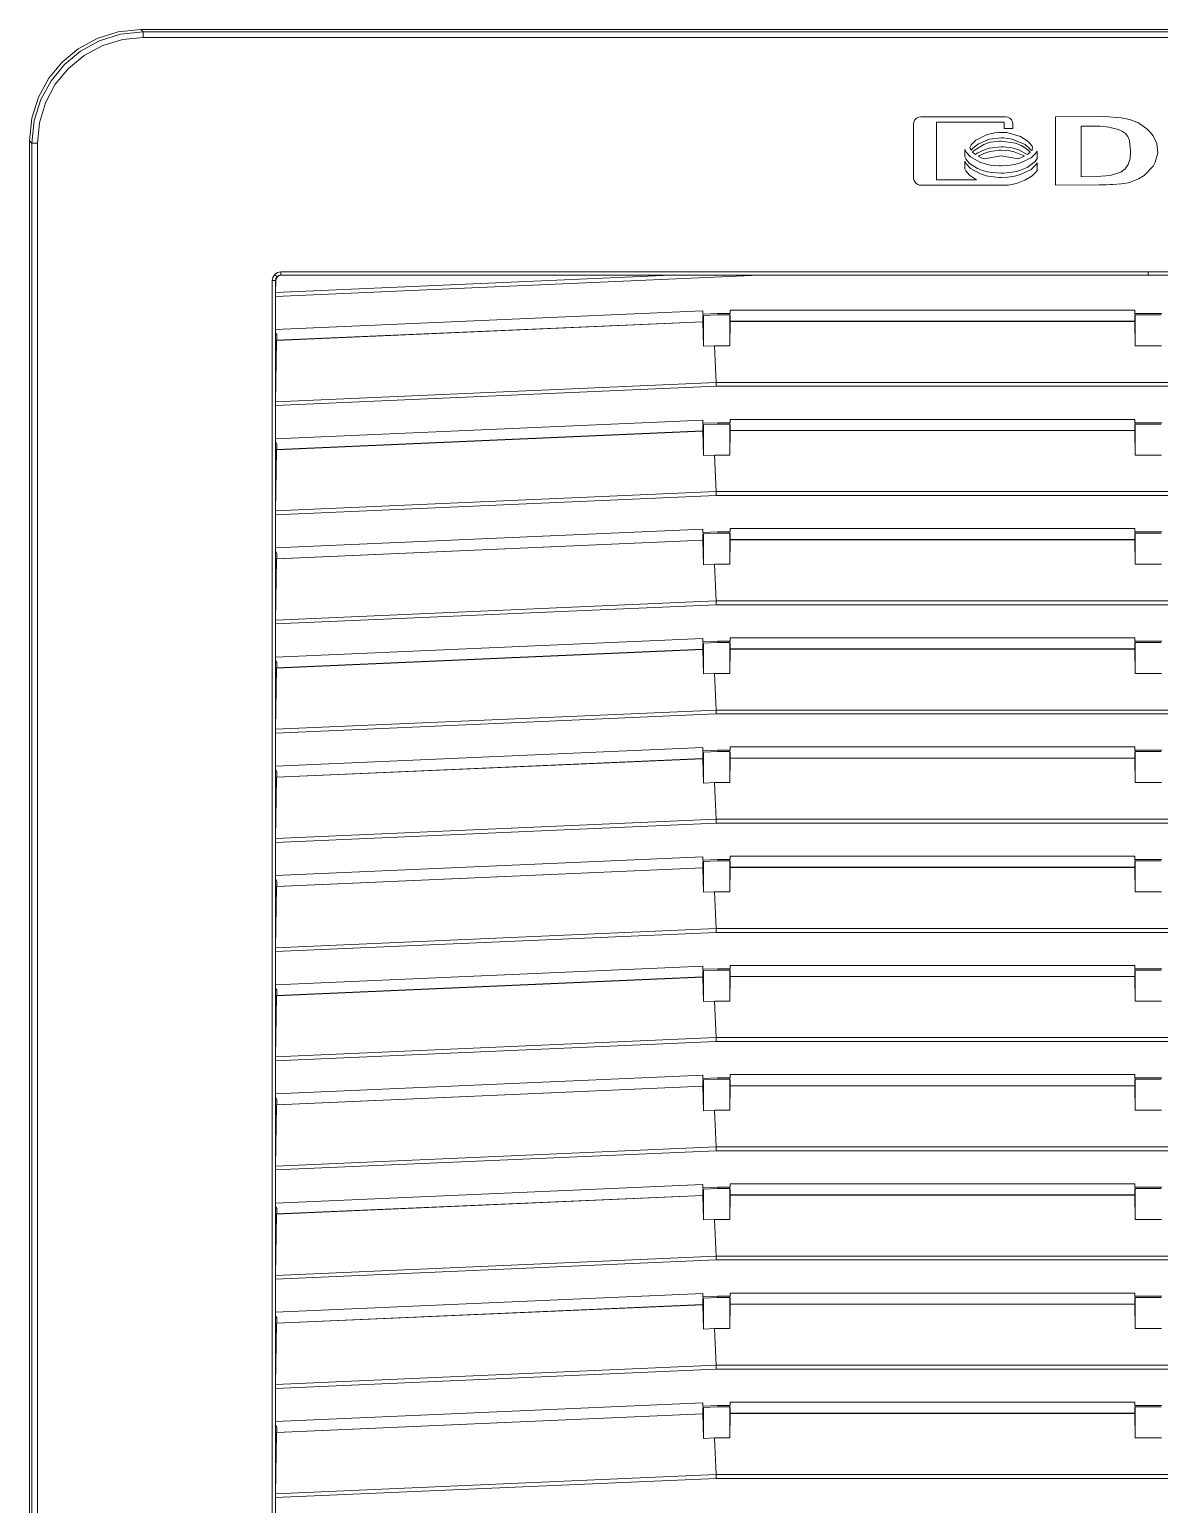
# Model space of a CAD drawing. Header units: millimetres. Extents: x -6000 to 26000, y -6000 to 26000.
# Drawn here: x 105.65 to 120.05, y -4020.05 to -4001.26 of the extents above; entities that cross this region are included whole.
import ezdxf

# ---------------------------------------------------------------- set-up
doc = ezdxf.new("R2010")
doc.units = ezdxf.units.MM
doc.header["$MEASUREMENT"] = 0
doc.layers.add('Чертеж и Рисунок_Ном._пера__7', color=7, linetype='Continuous', lineweight=15)

msp = doc.modelspace()

# ---------------------------------------------------------------- linework, layer by layer
at = {"layer": 'Чертеж и Рисунок_Ном._пера__7', "color": 7, "linetype": 'Continuous', "lineweight": 15}
for p, q in [((107.099, -4001.296), (107.068, -4001.265)), ((132.747, -4001.265), (107.068, -4001.265)), ((107.099, -4001.296), (107.099, -4001.365)), ((132.716, -4001.296), (107.099, -4001.296)), ((132.716, -4001.365), (107.099, -4001.365)), ((116.917, -4002.469), (116.917, -4003.156)), ((118.092, -4002.378), (117.007, -4002.378)), ((117.209, -4002.447), (118.073, -4002.447)), ((117.209, -4003.179), (117.209, -4002.447)), ((118.073, -4002.447), (118.073, -4002.527)), ((118.073, -4002.527), (118.182, -4002.527)), ((118.182, -4002.527), (118.182, -4002.469)), ((119.312, -4002.375), (118.726, -4002.378)), ((118.726, -4002.378), (118.726, -4003.248)), ((119.269, -4002.495), (119.054, -4002.498)), ((119.054, -4002.498), (119.054, -4003.14)), ((105.65, -4002.683), (105.681, -4002.714)), ((105.65, -4028.362), (105.65, -4002.683)), ((105.681, -4002.714), (105.681, -4028.331)), ((105.751, -4002.714), (105.681, -4002.714)), ((105.751, -4002.714), (105.751, -4028.331)), ((117.569, -4002.795), (117.569, -4002.888)), ((117.817, -4002.912), (118.034, -4002.874)), ((118.034, -4002.874), (118.25, -4002.912)), ((118.25, -4002.912), (118.328, -4002.88)), ((118.49, -4002.909), (118.49, -4002.816)), ((117.569, -4002.943), (117.569, -4003.039)), ((118.49, -4003.06), (118.49, -4002.964)), ((117.007, -4003.248), (118.092, -4003.248)), ((117.718, -4003.18), (117.209, -4003.179)), ((118.726, -4003.248), (119.282, -4003.244)), ((119.054, -4003.14), (119.25, -4003.137)), ((119.282, -4003.244), (119.287, -4003.244)), ((114.949, -4004.395), (108.786, -4004.664)), ((113.822, -4004.395), (108.786, -4004.615)), ((108.854, -4004.353), (119.908, -4004.353)), ((108.854, -4004.395), (108.854, -4004.353)), ((119.908, -4004.395), (108.854, -4004.395)), ((119.908, -4004.353), (130.962, -4004.353)), ((119.908, -4004.353), (119.908, -4004.395)), ((119.908, -4004.395), (130.962, -4004.395)), ((108.743, -4026.581), (108.743, -4004.464)), ((108.784, -4004.464), (108.743, -4004.464)), ((108.784, -4026.581), (108.784, -4004.464)), ((108.784, -4004.464), (108.789, -4004.464)), ((108.789, -4004.464), (108.786, -4004.615)), ((108.786, -4004.664), (108.786, -4005.086)), ((108.786, -4005.086), (114.233, -4004.848)), ((108.8, -4005.226), (114.233, -4004.989)), ((114.233, -4004.987), (108.801, -4005.224)), ((114.233, -4004.848), (114.233, -4004.89)), ((114.233, -4004.89), (114.423, -4004.882)), ((114.233, -4004.89), (114.237, -4004.909)), ((114.233, -4004.919), (114.237, -4004.909)), ((114.233, -4004.987), (114.233, -4004.919)), ((114.233, -4004.989), (114.233, -4004.987)), ((114.233, -4004.989), (114.239, -4005.3)), ((114.239, -4004.907), (114.237, -4004.909)), ((114.424, -4004.899), (114.239, -4004.907)), ((114.239, -4004.907), (114.239, -4005.3)), ((114.423, -4004.882), (114.58, -4004.882)), ((114.424, -4004.899), (114.423, -4004.882)), ((114.572, -4004.899), (114.424, -4004.899)), ((114.572, -4004.899), (114.58, -4004.882)), ((114.572, -4004.899), (114.574, -4004.899)), ((114.574, -4005.294), (114.574, -4004.899)), ((114.574, -4004.899), (114.58, -4004.911)), ((114.58, -4004.983), (114.574, -4005.294)), ((114.58, -4004.84), (119.734, -4004.84)), ((114.58, -4004.882), (114.58, -4004.84)), ((114.58, -4004.911), (114.58, -4004.981)), ((114.58, -4004.981), (114.58, -4004.983)), ((114.58, -4004.981), (119.734, -4004.981)), ((119.735, -4004.983), (114.58, -4004.983)), ((119.734, -4004.84), (119.734, -4004.882)), ((119.734, -4004.882), (120.082, -4004.882)), ((119.734, -4004.882), (119.742, -4004.899)), ((119.734, -4004.911), (119.74, -4004.899)), ((119.734, -4004.981), (119.734, -4004.911)), ((119.735, -4004.983), (119.734, -4004.981)), ((119.74, -4005.294), (119.735, -4004.983)), ((119.74, -4004.899), (119.74, -4005.294)), ((119.742, -4004.899), (119.74, -4004.899)), ((119.742, -4004.899), (120.073, -4004.899)), ((108.786, -4005.086), (108.786, -4005.128)), ((108.786, -4005.128), (108.801, -4005.156)), ((108.801, -4005.156), (108.801, -4005.224)), ((108.8, -4005.226), (108.786, -4006.006)), ((108.801, -4005.224), (108.8, -4005.226)), ((114.381, -4005.294), (114.239, -4005.3)), ((114.381, -4005.294), (114.401, -4005.76)), ((114.574, -4005.294), (114.381, -4005.294)), ((120.076, -4005.294), (119.74, -4005.294)), ((114.401, -4005.76), (108.786, -4006.006)), ((114.402, -4005.81), (108.786, -4006.055)), ((125.415, -4005.76), (114.401, -4005.76)), ((125.414, -4005.81), (114.402, -4005.81)), ((108.786, -4006.055), (108.786, -4006.477)), ((108.786, -4006.477), (114.233, -4006.239)), ((114.233, -4006.239), (114.233, -4006.281)), ((114.233, -4006.281), (114.423, -4006.273)), ((114.233, -4006.281), (114.237, -4006.3)), ((114.233, -4006.31), (114.237, -4006.3)), ((114.233, -4006.378), (114.233, -4006.31)), ((114.239, -4006.298), (114.237, -4006.3)), ((114.424, -4006.29), (114.239, -4006.298)), ((114.239, -4006.298), (114.239, -4006.691)), ((114.423, -4006.273), (114.58, -4006.273)), ((114.424, -4006.29), (114.423, -4006.273)), ((114.572, -4006.29), (114.424, -4006.29)), ((114.572, -4006.29), (114.58, -4006.273)), ((114.572, -4006.29), (114.574, -4006.29)), ((114.574, -4006.685), (114.574, -4006.29)), ((114.574, -4006.29), (114.58, -4006.302)), ((114.58, -4006.231), (119.734, -4006.231)), ((114.58, -4006.273), (114.58, -4006.231)), ((114.58, -4006.302), (114.58, -4006.372)), ((119.734, -4006.231), (119.734, -4006.273)), ((119.734, -4006.273), (120.082, -4006.273)), ((119.734, -4006.273), (119.742, -4006.29)), ((119.734, -4006.302), (119.74, -4006.29)), ((119.734, -4006.372), (119.734, -4006.302)), ((119.74, -4006.29), (119.74, -4006.685)), ((119.742, -4006.29), (119.74, -4006.29)), ((119.742, -4006.29), (120.073, -4006.29)), ((108.786, -4006.477), (108.786, -4006.519)), ((108.8, -4006.617), (114.233, -4006.38)), ((114.233, -4006.378), (108.801, -4006.615)), ((114.233, -4006.38), (114.233, -4006.378)), ((114.233, -4006.38), (114.239, -4006.691)), ((114.58, -4006.374), (114.574, -4006.685)), ((114.58, -4006.372), (114.58, -4006.374)), ((114.58, -4006.372), (119.734, -4006.372)), ((119.735, -4006.374), (114.58, -4006.374)), ((119.735, -4006.374), (119.734, -4006.372)), ((119.74, -4006.685), (119.735, -4006.374)), ((108.786, -4006.519), (108.801, -4006.547)), ((108.8, -4006.617), (108.786, -4007.397)), ((108.801, -4006.615), (108.8, -4006.617)), ((108.801, -4006.547), (108.801, -4006.615)), ((114.381, -4006.685), (114.239, -4006.691)), ((114.381, -4006.685), (114.401, -4007.151)), ((114.574, -4006.685), (114.381, -4006.685)), ((120.076, -4006.685), (119.74, -4006.685)), ((114.401, -4007.151), (108.786, -4007.397)), ((114.402, -4007.201), (108.786, -4007.446)), ((114.401, -4007.151), (125.415, -4007.151)), ((125.414, -4007.201), (114.402, -4007.201)), ((108.786, -4007.446), (108.786, -4007.868)), ((108.786, -4007.868), (114.233, -4007.63)), ((114.233, -4007.63), (114.233, -4007.672)), ((114.58, -4007.622), (119.734, -4007.622)), ((114.58, -4007.664), (114.58, -4007.622)), ((119.734, -4007.622), (119.734, -4007.664)), ((108.8, -4008.008), (114.233, -4007.771)), ((114.233, -4007.769), (108.801, -4008.006)), ((114.233, -4007.672), (114.423, -4007.664)), ((114.233, -4007.672), (114.237, -4007.691)), ((114.233, -4007.701), (114.237, -4007.691)), ((114.233, -4007.769), (114.233, -4007.701)), ((114.233, -4007.771), (114.233, -4007.769)), ((114.233, -4007.771), (114.239, -4008.082)), ((114.239, -4007.689), (114.237, -4007.691)), ((114.424, -4007.681), (114.239, -4007.689)), ((114.239, -4007.689), (114.239, -4008.082)), ((114.423, -4007.664), (114.58, -4007.664)), ((114.424, -4007.681), (114.423, -4007.664)), ((114.572, -4007.681), (114.424, -4007.681)), ((114.572, -4007.681), (114.58, -4007.664)), ((114.572, -4007.681), (114.574, -4007.681)), ((114.574, -4008.076), (114.574, -4007.681)), ((114.574, -4007.681), (114.58, -4007.693)), ((114.58, -4007.765), (114.574, -4008.076)), ((114.58, -4007.693), (114.58, -4007.763)), ((114.58, -4007.763), (114.58, -4007.765)), ((114.58, -4007.763), (119.734, -4007.763)), ((119.735, -4007.765), (114.58, -4007.765)), ((119.734, -4007.664), (120.082, -4007.664)), ((119.734, -4007.664), (119.742, -4007.681)), ((119.734, -4007.693), (119.74, -4007.681)), ((119.734, -4007.763), (119.734, -4007.693)), ((119.735, -4007.765), (119.734, -4007.763)), ((119.74, -4008.076), (119.735, -4007.765)), ((119.74, -4007.681), (119.74, -4008.076)), ((119.742, -4007.681), (119.74, -4007.681)), ((119.742, -4007.681), (120.073, -4007.681)), ((108.786, -4007.868), (108.786, -4007.91)), ((108.786, -4007.91), (108.801, -4007.938)), ((108.8, -4008.008), (108.786, -4008.788)), ((108.801, -4008.006), (108.8, -4008.008)), ((108.801, -4007.938), (108.801, -4008.006)), ((114.381, -4008.076), (114.239, -4008.082)), ((114.381, -4008.076), (114.401, -4008.542)), ((114.574, -4008.076), (114.381, -4008.076)), ((120.076, -4008.076), (119.74, -4008.076)), ((114.401, -4008.542), (108.786, -4008.788)), ((125.415, -4008.542), (114.401, -4008.542)), ((114.402, -4008.592), (108.786, -4008.837)), ((125.414, -4008.592), (114.402, -4008.592)), ((108.786, -4008.837), (108.786, -4009.259)), ((108.786, -4009.259), (114.233, -4009.021)), ((114.233, -4009.021), (114.233, -4009.063)), ((114.233, -4009.063), (114.423, -4009.055)), ((114.233, -4009.063), (114.237, -4009.082)), ((114.233, -4009.092), (114.237, -4009.082)), ((114.233, -4009.16), (114.233, -4009.092)), ((114.239, -4009.08), (114.237, -4009.082)), ((114.424, -4009.072), (114.239, -4009.08)), ((114.239, -4009.08), (114.239, -4009.473)), ((114.423, -4009.055), (114.58, -4009.055)), ((114.424, -4009.072), (114.423, -4009.055)), ((114.572, -4009.072), (114.424, -4009.072)), ((114.572, -4009.072), (114.58, -4009.055)), ((114.572, -4009.072), (114.574, -4009.072)), ((114.574, -4009.467), (114.574, -4009.072)), ((114.574, -4009.072), (114.58, -4009.084)), ((114.58, -4009.013), (119.734, -4009.013)), ((114.58, -4009.055), (114.58, -4009.013)), ((114.58, -4009.084), (114.58, -4009.154)), ((119.734, -4009.013), (119.734, -4009.055)), ((119.734, -4009.055), (120.082, -4009.055)), ((119.734, -4009.055), (119.742, -4009.072)), ((119.734, -4009.084), (119.74, -4009.072)), ((119.734, -4009.154), (119.734, -4009.084)), ((119.74, -4009.072), (119.74, -4009.467)), ((119.742, -4009.072), (119.74, -4009.072)), ((119.742, -4009.072), (120.073, -4009.072)), ((108.786, -4009.259), (108.786, -4009.301)), ((108.786, -4009.301), (108.801, -4009.329)), ((108.8, -4009.399), (114.233, -4009.162)), ((114.233, -4009.16), (108.801, -4009.397)), ((114.233, -4009.162), (114.233, -4009.16)), ((114.233, -4009.162), (114.239, -4009.473)), ((114.58, -4009.156), (114.574, -4009.467)), ((114.58, -4009.154), (114.58, -4009.156)), ((114.58, -4009.154), (119.734, -4009.154)), ((119.735, -4009.156), (114.58, -4009.156)), ((119.735, -4009.156), (119.734, -4009.154)), ((119.74, -4009.467), (119.735, -4009.156)), ((108.8, -4009.399), (108.786, -4010.179)), ((108.801, -4009.397), (108.8, -4009.399)), ((108.801, -4009.329), (108.801, -4009.397)), ((114.381, -4009.467), (114.239, -4009.473)), ((114.381, -4009.467), (114.401, -4009.933)), ((114.574, -4009.467), (114.381, -4009.467)), ((120.076, -4009.467), (119.74, -4009.467)), ((114.401, -4009.933), (108.786, -4010.179)), ((114.402, -4009.983), (108.786, -4010.228)), ((125.415, -4009.933), (114.401, -4009.933)), ((125.414, -4009.983), (114.402, -4009.983)), ((108.786, -4010.228), (108.786, -4010.65)), ((108.786, -4010.65), (114.233, -4010.412)), ((114.233, -4010.412), (114.233, -4010.454)), ((114.233, -4010.454), (114.423, -4010.446)), ((114.423, -4010.446), (114.58, -4010.446)), ((114.424, -4010.463), (114.423, -4010.446)), ((114.572, -4010.463), (114.58, -4010.446)), ((114.58, -4010.404), (119.734, -4010.404)), ((114.58, -4010.446), (114.58, -4010.404)), ((119.734, -4010.404), (119.734, -4010.446)), ((119.734, -4010.446), (120.082, -4010.446)), ((119.734, -4010.446), (119.742, -4010.463)), ((108.8, -4010.79), (114.233, -4010.553)), ((114.233, -4010.551), (108.801, -4010.788)), ((114.233, -4010.454), (114.237, -4010.473)), ((114.233, -4010.483), (114.237, -4010.473)), ((114.233, -4010.551), (114.233, -4010.483)), ((114.233, -4010.553), (114.233, -4010.551)), ((114.233, -4010.553), (114.239, -4010.864)), ((114.239, -4010.471), (114.237, -4010.473)), ((114.424, -4010.463), (114.239, -4010.471)), ((114.239, -4010.471), (114.239, -4010.864)), ((114.572, -4010.463), (114.424, -4010.463)), ((114.572, -4010.463), (114.574, -4010.463)), ((114.574, -4010.858), (114.574, -4010.463)), ((114.574, -4010.463), (114.58, -4010.475)), ((114.58, -4010.547), (114.574, -4010.858)), ((114.58, -4010.475), (114.58, -4010.545)), ((114.58, -4010.545), (114.58, -4010.547)), ((114.58, -4010.545), (119.734, -4010.545)), ((119.735, -4010.547), (114.58, -4010.547)), ((119.734, -4010.475), (119.74, -4010.463)), ((119.734, -4010.545), (119.734, -4010.475)), ((119.735, -4010.547), (119.734, -4010.545)), ((119.74, -4010.858), (119.735, -4010.547)), ((119.74, -4010.463), (119.74, -4010.858)), ((119.742, -4010.463), (119.74, -4010.463)), ((119.742, -4010.463), (120.073, -4010.463)), ((108.786, -4010.65), (108.786, -4010.692)), ((108.786, -4010.692), (108.801, -4010.72)), ((108.8, -4010.79), (108.786, -4011.57)), ((108.801, -4010.788), (108.8, -4010.79)), ((108.801, -4010.72), (108.801, -4010.788)), ((114.381, -4010.858), (114.239, -4010.864)), ((114.381, -4010.858), (114.401, -4011.324)), ((114.574, -4010.858), (114.381, -4010.858)), ((120.076, -4010.858), (119.74, -4010.858)), ((114.401, -4011.324), (108.786, -4011.57)), ((114.402, -4011.374), (108.786, -4011.619)), ((125.415, -4011.324), (114.401, -4011.324)), ((125.414, -4011.374), (114.402, -4011.374)), ((108.786, -4011.619), (108.786, -4012.041)), ((108.786, -4012.041), (114.233, -4011.803)), ((108.8, -4012.181), (114.233, -4011.944)), ((114.233, -4011.942), (108.801, -4012.179)), ((114.233, -4011.803), (114.233, -4011.845)), ((114.233, -4011.845), (114.423, -4011.837)), ((114.233, -4011.845), (114.237, -4011.864)), ((114.233, -4011.874), (114.237, -4011.864)), ((114.233, -4011.942), (114.233, -4011.874)), ((114.233, -4011.944), (114.233, -4011.942)), ((114.233, -4011.944), (114.239, -4012.255)), ((114.239, -4011.862), (114.237, -4011.864)), ((114.424, -4011.854), (114.239, -4011.862)), ((114.239, -4011.862), (114.239, -4012.255)), ((114.423, -4011.837), (114.58, -4011.837)), ((114.424, -4011.854), (114.423, -4011.837)), ((114.572, -4011.854), (114.424, -4011.854)), ((114.572, -4011.854), (114.58, -4011.837)), ((114.572, -4011.854), (114.574, -4011.854)), ((114.574, -4012.249), (114.574, -4011.854)), ((114.574, -4011.854), (114.58, -4011.866)), ((114.58, -4011.938), (114.574, -4012.249)), ((114.58, -4011.795), (119.734, -4011.795)), ((114.58, -4011.837), (114.58, -4011.795)), ((114.58, -4011.866), (114.58, -4011.936)), ((114.58, -4011.936), (114.58, -4011.938)), ((114.58, -4011.936), (119.734, -4011.936)), ((119.735, -4011.938), (114.58, -4011.938)), ((119.734, -4011.795), (119.734, -4011.837)), ((119.734, -4011.837), (120.082, -4011.837)), ((119.734, -4011.837), (119.742, -4011.854)), ((119.734, -4011.866), (119.74, -4011.854)), ((119.734, -4011.936), (119.734, -4011.866)), ((119.735, -4011.938), (119.734, -4011.936)), ((119.74, -4012.249), (119.735, -4011.938)), ((119.74, -4011.854), (119.74, -4012.249)), ((119.742, -4011.854), (119.74, -4011.854)), ((119.742, -4011.854), (120.073, -4011.854)), ((108.786, -4012.041), (108.786, -4012.083)), ((108.786, -4012.083), (108.801, -4012.111)), ((108.801, -4012.111), (108.801, -4012.179)), ((108.8, -4012.181), (108.786, -4012.961)), ((108.801, -4012.179), (108.8, -4012.181)), ((114.381, -4012.249), (114.239, -4012.255)), ((114.381, -4012.249), (114.401, -4012.715)), ((114.574, -4012.249), (114.381, -4012.249)), ((120.076, -4012.249), (119.74, -4012.249)), ((114.401, -4012.715), (108.786, -4012.961)), ((114.402, -4012.765), (108.786, -4013.01)), ((125.415, -4012.715), (114.401, -4012.715)), ((125.414, -4012.765), (114.402, -4012.765)), ((108.786, -4013.01), (108.786, -4013.432)), ((108.786, -4013.432), (114.233, -4013.194)), ((114.233, -4013.194), (114.233, -4013.236)), ((114.233, -4013.236), (114.423, -4013.228)), ((114.233, -4013.236), (114.237, -4013.255)), ((114.233, -4013.265), (114.237, -4013.255)), ((114.233, -4013.333), (114.233, -4013.265)), ((114.239, -4013.253), (114.237, -4013.255)), ((114.424, -4013.245), (114.239, -4013.253)), ((114.239, -4013.253), (114.239, -4013.646)), ((114.423, -4013.228), (114.58, -4013.228)), ((114.424, -4013.245), (114.423, -4013.228)), ((114.572, -4013.245), (114.424, -4013.245)), ((114.572, -4013.245), (114.58, -4013.228)), ((114.572, -4013.245), (114.574, -4013.245)), ((114.574, -4013.64), (114.574, -4013.245)), ((114.574, -4013.245), (114.58, -4013.257)), ((114.58, -4013.186), (119.734, -4013.186)), ((114.58, -4013.228), (114.58, -4013.186)), ((114.58, -4013.257), (114.58, -4013.327)), ((119.734, -4013.186), (119.734, -4013.228)), ((119.734, -4013.228), (120.082, -4013.228)), ((119.734, -4013.228), (119.742, -4013.245)), ((119.734, -4013.257), (119.74, -4013.245)), ((119.734, -4013.327), (119.734, -4013.257)), ((119.74, -4013.245), (119.74, -4013.64)), ((119.742, -4013.245), (119.74, -4013.245)), ((119.742, -4013.245), (120.073, -4013.245)), ((108.786, -4013.432), (108.786, -4013.474)), ((108.8, -4013.572), (114.233, -4013.335)), ((114.233, -4013.333), (108.801, -4013.57)), ((114.233, -4013.335), (114.233, -4013.333)), ((114.233, -4013.335), (114.239, -4013.646)), ((114.58, -4013.329), (114.574, -4013.64)), ((114.58, -4013.327), (114.58, -4013.329)), ((114.58, -4013.327), (119.734, -4013.327)), ((119.735, -4013.329), (114.58, -4013.329)), ((119.735, -4013.329), (119.734, -4013.327)), ((119.74, -4013.64), (119.735, -4013.329)), ((108.786, -4013.474), (108.801, -4013.502)), ((108.8, -4013.572), (108.786, -4014.352)), ((108.801, -4013.57), (108.8, -4013.572)), ((108.801, -4013.502), (108.801, -4013.57)), ((114.381, -4013.64), (114.239, -4013.646)), ((114.381, -4013.64), (114.401, -4014.106)), ((114.574, -4013.64), (114.381, -4013.64)), ((120.076, -4013.64), (119.74, -4013.64)), ((114.401, -4014.106), (108.786, -4014.352)), ((114.402, -4014.156), (108.786, -4014.401)), ((125.415, -4014.106), (114.401, -4014.106)), ((125.414, -4014.156), (114.402, -4014.156)), ((108.786, -4014.401), (108.786, -4014.823)), ((108.786, -4014.823), (114.233, -4014.585)), ((114.233, -4014.585), (114.233, -4014.627)), ((114.58, -4014.577), (119.734, -4014.577)), ((114.58, -4014.619), (114.58, -4014.577)), ((119.734, -4014.577), (119.734, -4014.619)), ((108.8, -4014.963), (114.233, -4014.726)), ((114.233, -4014.724), (108.801, -4014.961)), ((114.233, -4014.627), (114.423, -4014.619)), ((114.233, -4014.627), (114.237, -4014.646)), ((114.233, -4014.656), (114.237, -4014.646)), ((114.233, -4014.724), (114.233, -4014.656)), ((114.233, -4014.726), (114.233, -4014.724)), ((114.233, -4014.726), (114.239, -4015.037)), ((114.239, -4014.644), (114.237, -4014.646)), ((114.424, -4014.636), (114.239, -4014.644)), ((114.239, -4014.644), (114.239, -4015.037)), ((114.423, -4014.619), (114.58, -4014.619)), ((114.424, -4014.636), (114.423, -4014.619)), ((114.572, -4014.636), (114.424, -4014.636)), ((114.572, -4014.636), (114.58, -4014.619)), ((114.572, -4014.636), (114.574, -4014.636)), ((114.574, -4015.031), (114.574, -4014.636)), ((114.574, -4014.636), (114.58, -4014.648)), ((114.58, -4014.72), (114.574, -4015.031)), ((114.58, -4014.648), (114.58, -4014.718)), ((114.58, -4014.718), (114.58, -4014.72)), ((114.58, -4014.718), (119.734, -4014.718)), ((119.735, -4014.72), (114.58, -4014.72)), ((119.734, -4014.619), (120.082, -4014.619)), ((119.734, -4014.619), (119.742, -4014.636)), ((119.734, -4014.648), (119.74, -4014.636)), ((119.734, -4014.718), (119.734, -4014.648)), ((119.735, -4014.72), (119.734, -4014.718)), ((119.74, -4015.031), (119.735, -4014.72)), ((119.74, -4014.636), (119.74, -4015.031)), ((119.742, -4014.636), (119.74, -4014.636)), ((119.742, -4014.636), (120.073, -4014.636)), ((108.786, -4014.823), (108.786, -4014.865)), ((108.786, -4014.865), (108.801, -4014.893)), ((108.801, -4014.961), (108.8, -4014.963)), ((108.801, -4014.893), (108.801, -4014.961)), ((108.8, -4014.963), (108.786, -4015.743)), ((114.381, -4015.031), (114.239, -4015.037)), ((114.381, -4015.031), (114.401, -4015.497)), ((114.574, -4015.031), (114.381, -4015.031)), ((120.076, -4015.031), (119.74, -4015.031)), ((114.401, -4015.497), (108.786, -4015.743)), ((125.415, -4015.497), (114.401, -4015.497)), ((114.402, -4015.547), (108.786, -4015.792)), ((125.414, -4015.547), (114.402, -4015.547)), ((108.786, -4015.792), (108.786, -4016.214)), ((108.786, -4016.214), (114.233, -4015.976)), ((114.233, -4015.976), (114.233, -4016.018)), ((114.233, -4016.018), (114.423, -4016.01)), ((114.233, -4016.018), (114.237, -4016.037)), ((114.233, -4016.047), (114.237, -4016.037)), ((114.233, -4016.115), (114.233, -4016.047)), ((114.239, -4016.035), (114.237, -4016.037)), ((114.424, -4016.027), (114.239, -4016.035)), ((114.239, -4016.035), (114.239, -4016.428)), ((114.423, -4016.01), (114.58, -4016.01)), ((114.424, -4016.027), (114.423, -4016.01)), ((114.572, -4016.027), (114.424, -4016.027)), ((114.572, -4016.027), (114.58, -4016.01)), ((114.572, -4016.027), (114.574, -4016.027)), ((114.574, -4016.422), (114.574, -4016.027)), ((114.574, -4016.027), (114.58, -4016.039)), ((114.58, -4015.968), (119.734, -4015.968)), ((114.58, -4016.01), (114.58, -4015.968)), ((114.58, -4016.039), (114.58, -4016.109)), ((119.734, -4015.968), (119.734, -4016.01)), ((119.734, -4016.01), (120.082, -4016.01)), ((119.734, -4016.01), (119.742, -4016.027)), ((119.734, -4016.039), (119.74, -4016.027)), ((119.734, -4016.109), (119.734, -4016.039)), ((119.74, -4016.027), (119.74, -4016.422)), ((119.742, -4016.027), (119.74, -4016.027)), ((119.742, -4016.027), (120.073, -4016.027)), ((108.786, -4016.214), (108.786, -4016.256)), ((108.786, -4016.256), (108.801, -4016.284)), ((108.8, -4016.354), (114.233, -4016.117)), ((114.233, -4016.115), (108.801, -4016.352)), ((114.233, -4016.117), (114.233, -4016.115)), ((114.233, -4016.117), (114.239, -4016.428)), ((114.58, -4016.111), (114.574, -4016.422)), ((114.58, -4016.109), (114.58, -4016.111)), ((114.58, -4016.109), (119.734, -4016.109)), ((119.735, -4016.111), (114.58, -4016.111)), ((119.735, -4016.111), (119.734, -4016.109)), ((119.74, -4016.422), (119.735, -4016.111)), ((108.8, -4016.354), (108.786, -4017.134)), ((108.801, -4016.352), (108.8, -4016.354)), ((108.801, -4016.284), (108.801, -4016.352)), ((114.381, -4016.422), (114.239, -4016.428)), ((114.381, -4016.422), (114.401, -4016.888)), ((114.574, -4016.422), (114.381, -4016.422)), ((120.076, -4016.422), (119.74, -4016.422)), ((114.401, -4016.888), (108.786, -4017.134)), ((114.402, -4016.938), (108.786, -4017.183)), ((125.415, -4016.888), (114.401, -4016.888)), ((125.414, -4016.938), (114.402, -4016.938)), ((108.786, -4017.183), (108.786, -4017.605)), ((108.786, -4017.605), (114.233, -4017.367)), ((114.233, -4017.367), (114.233, -4017.409)), ((114.233, -4017.409), (114.423, -4017.401)), ((114.423, -4017.401), (114.58, -4017.401)), ((114.424, -4017.418), (114.423, -4017.401)), ((114.572, -4017.418), (114.58, -4017.401)), ((114.58, -4017.359), (119.734, -4017.359)), ((114.58, -4017.401), (114.58, -4017.359)), ((119.734, -4017.359), (119.734, -4017.401)), ((119.734, -4017.401), (120.082, -4017.401)), ((119.734, -4017.401), (119.742, -4017.418)), ((108.8, -4017.745), (114.233, -4017.508)), ((114.233, -4017.506), (108.801, -4017.743)), ((114.233, -4017.409), (114.237, -4017.428)), ((114.233, -4017.438), (114.237, -4017.428)), ((114.233, -4017.506), (114.233, -4017.438)), ((114.233, -4017.508), (114.233, -4017.506)), ((114.233, -4017.508), (114.239, -4017.819)), ((114.239, -4017.426), (114.237, -4017.428)), ((114.424, -4017.418), (114.239, -4017.426)), ((114.239, -4017.426), (114.239, -4017.819)), ((114.572, -4017.418), (114.424, -4017.418)), ((114.572, -4017.418), (114.574, -4017.418)), ((114.574, -4017.813), (114.574, -4017.418)), ((114.574, -4017.418), (114.58, -4017.43)), ((114.58, -4017.502), (114.574, -4017.813)), ((114.58, -4017.43), (114.58, -4017.5)), ((114.58, -4017.5), (114.58, -4017.502)), ((114.58, -4017.5), (119.734, -4017.5)), ((119.735, -4017.502), (114.58, -4017.502)), ((119.734, -4017.43), (119.74, -4017.418)), ((119.734, -4017.5), (119.734, -4017.43)), ((119.735, -4017.502), (119.734, -4017.5)), ((119.74, -4017.813), (119.735, -4017.502)), ((119.74, -4017.418), (119.74, -4017.813)), ((119.742, -4017.418), (119.74, -4017.418)), ((119.742, -4017.418), (120.073, -4017.418)), ((108.786, -4017.605), (108.786, -4017.648)), ((108.786, -4017.648), (108.801, -4017.676)), ((108.8, -4017.745), (108.786, -4018.525)), ((108.801, -4017.743), (108.8, -4017.745)), ((108.801, -4017.676), (108.801, -4017.743)), ((114.381, -4017.813), (114.239, -4017.819)), ((114.381, -4017.813), (114.401, -4018.279)), ((114.574, -4017.813), (114.381, -4017.813)), ((120.076, -4017.813), (119.74, -4017.813)), ((114.401, -4018.279), (108.786, -4018.525)), ((114.402, -4018.329), (108.786, -4018.574)), ((125.415, -4018.279), (114.401, -4018.279)), ((125.414, -4018.329), (114.402, -4018.329)), ((108.786, -4018.574), (108.786, -4018.996)), ((108.786, -4018.996), (114.233, -4018.758)), ((108.8, -4019.136), (114.233, -4018.899)), ((114.233, -4018.897), (108.801, -4019.134)), ((114.233, -4018.758), (114.233, -4018.8)), ((114.233, -4018.8), (114.423, -4018.792)), ((114.233, -4018.8), (114.237, -4018.819)), ((114.233, -4018.829), (114.237, -4018.819)), ((114.233, -4018.897), (114.233, -4018.829)), ((114.233, -4018.899), (114.233, -4018.897)), ((114.233, -4018.899), (114.239, -4019.21)), ((114.239, -4018.817), (114.237, -4018.819)), ((114.424, -4018.809), (114.239, -4018.817)), ((114.239, -4018.817), (114.239, -4019.21)), ((114.423, -4018.792), (114.58, -4018.792)), ((114.424, -4018.809), (114.423, -4018.792)), ((114.572, -4018.809), (114.424, -4018.809)), ((114.572, -4018.809), (114.58, -4018.792)), ((114.572, -4018.809), (114.574, -4018.809)), ((114.574, -4019.204), (114.574, -4018.809)), ((114.574, -4018.809), (114.58, -4018.821)), ((114.58, -4018.893), (114.574, -4019.204)), ((114.58, -4018.75), (119.734, -4018.75)), ((114.58, -4018.792), (114.58, -4018.75)), ((114.58, -4018.821), (114.58, -4018.891)), ((114.58, -4018.891), (114.58, -4018.893)), ((114.58, -4018.891), (119.734, -4018.891)), ((119.735, -4018.893), (114.58, -4018.893)), ((119.734, -4018.75), (119.734, -4018.792)), ((119.734, -4018.792), (120.082, -4018.792)), ((119.734, -4018.792), (119.742, -4018.809)), ((119.734, -4018.821), (119.74, -4018.809)), ((119.734, -4018.891), (119.734, -4018.821)), ((119.735, -4018.893), (119.734, -4018.891)), ((119.74, -4019.204), (119.735, -4018.893)), ((119.74, -4018.809), (119.74, -4019.204)), ((119.742, -4018.809), (119.74, -4018.809)), ((119.742, -4018.809), (120.073, -4018.809)), ((108.786, -4018.996), (108.786, -4019.038)), ((108.786, -4019.038), (108.801, -4019.066)), ((108.801, -4019.066), (108.801, -4019.134)), ((108.8, -4019.136), (108.786, -4019.916)), ((108.801, -4019.134), (108.8, -4019.136)), ((114.381, -4019.204), (114.239, -4019.21)), ((114.381, -4019.204), (114.401, -4019.67)), ((114.574, -4019.204), (114.381, -4019.204)), ((120.076, -4019.204), (119.74, -4019.204)), ((114.401, -4019.67), (108.786, -4019.916)), ((114.402, -4019.72), (108.786, -4019.965)), ((125.415, -4019.67), (114.401, -4019.67)), ((125.414, -4019.72), (114.402, -4019.72)), ((108.786, -4019.965), (108.786, -4020.387))]:
    msp.add_line(p, q, dxfattribs=at)
at = {"layer": 'Чертеж и Рисунок_Ном._пера__7', "color": 7, "linetype": 'Continuous', "lineweight": 15, "flags": 128}
for points in [[(107.068, -4001.265), (106.78, -4001.294), (106.512, -4001.379), (106.271, -4001.51), (106.065, -4001.68), (105.895, -4001.886), (105.764, -4002.126), (105.68, -4002.395), (105.65, -4002.683)], [(105.681, -4002.714), (105.711, -4002.426), (105.795, -4002.157), (105.926, -4001.917), (106.096, -4001.711), (106.302, -4001.541), (106.543, -4001.41), (106.811, -4001.325), (107.099, -4001.296)], [(107.099, -4001.365), (106.839, -4001.391), (106.583, -4001.468), (106.348, -4001.594), (106.146, -4001.76), (105.979, -4001.963), (105.853, -4002.198), (105.776, -4002.454), (105.751, -4002.714)], [(117.007, -4002.378), (116.979, -4002.382), (116.954, -4002.395), (116.933, -4002.417), (116.92, -4002.445), (116.917, -4002.469)], [(118.182, -4002.469), (118.178, -4002.441), (118.165, -4002.416), (118.143, -4002.394), (118.116, -4002.381), (118.092, -4002.378)], [(119.403, -4002.507), (119.335, -4002.499), (119.293, -4002.496), (119.269, -4002.495)], [(119.8, -4002.465), (119.776, -4002.451), (119.67, -4002.413), (119.561, -4002.391), (119.506, -4002.384), (119.409, -4002.377), (119.312, -4002.375)], [(119.683, -4002.812), (119.667, -4002.677), (119.647, -4002.629), (119.617, -4002.591), (119.58, -4002.563), (119.53, -4002.54), (119.403, -4002.507)], [(119.65, -4003.216), (119.677, -4003.209), (119.781, -4003.168), (119.855, -4003.123), (119.968, -4003.006), (119.997, -4002.953), (120.028, -4002.836), (120.016, -4002.719), (119.969, -4002.62), (119.933, -4002.572), (119.89, -4002.53), (119.8, -4002.465)], [(118.034, -4002.575), (118.006, -4002.576), (117.951, -4002.58), (117.855, -4002.601), (117.708, -4002.674), (117.652, -4002.734), (117.634, -4002.768)], [(117.653, -4002.804), (117.669, -4002.782), (117.744, -4002.72), (117.886, -4002.663), (118.034, -4002.646)], [(118.034, -4002.687), (118.006, -4002.688), (117.896, -4002.702), (117.811, -4002.728), (117.687, -4002.805), (117.669, -4002.825)], [(118.438, -4002.775), (118.426, -4002.75), (118.378, -4002.69), (118.28, -4002.626), (118.106, -4002.579), (118.034, -4002.575)], [(118.034, -4002.646), (118.062, -4002.646), (118.173, -4002.661), (118.338, -4002.729), (118.408, -4002.792), (118.418, -4002.807)], [(118.401, -4002.826), (118.382, -4002.806), (118.292, -4002.744), (118.214, -4002.713), (118.034, -4002.687)], [(118.034, -4003.002), (118.006, -4003.002), (117.895, -4002.991), (117.841, -4002.98), (117.759, -4002.954), (117.64, -4002.888), (117.589, -4002.833), (117.569, -4002.795)], [(117.569, -4002.888), (117.581, -4002.914), (117.628, -4002.971), (117.732, -4003.036), (117.794, -4003.059), (117.858, -4003.077), (117.924, -4003.088), (118.034, -4003.095)], [(117.634, -4002.768), (117.639, -4002.781), (117.645, -4002.793), (117.653, -4002.804)], [(117.669, -4002.825), (117.678, -4002.835), (117.688, -4002.845), (117.706, -4002.859)], [(117.706, -4002.859), (117.729, -4002.842), (117.829, -4002.792), (117.882, -4002.776), (118.034, -4002.758)], [(118.034, -4002.803), (118.006, -4002.804), (117.896, -4002.818), (117.842, -4002.833), (117.74, -4002.88)], [(117.74, -4002.88), (117.765, -4002.893), (117.791, -4002.903), (117.817, -4002.912)], [(118.034, -4002.758), (118.062, -4002.759), (118.173, -4002.773), (118.257, -4002.799), (118.362, -4002.859)], [(118.328, -4002.88), (118.304, -4002.866), (118.2, -4002.825), (118.145, -4002.812), (118.034, -4002.803)], [(118.49, -4002.816), (118.475, -4002.84), (118.413, -4002.899), (118.281, -4002.964), (118.203, -4002.985), (118.119, -4002.998), (118.034, -4003.002)], [(118.034, -4003.095), (118.062, -4003.095), (118.173, -4003.084), (118.228, -4003.073), (118.281, -4003.057), (118.362, -4003.023), (118.466, -4002.945), (118.49, -4002.909)], [(118.362, -4002.859), (118.374, -4002.851), (118.384, -4002.842), (118.401, -4002.826)], [(118.418, -4002.807), (118.426, -4002.796), (118.432, -4002.786), (118.438, -4002.775)], [(119.25, -4003.137), (119.422, -4003.125), (119.559, -4003.083), (119.612, -4003.041), (119.65, -4002.986), (119.675, -4002.908), (119.683, -4002.812)], [(118.034, -4003.15), (118.006, -4003.149), (117.895, -4003.138), (117.841, -4003.127), (117.759, -4003.101), (117.64, -4003.035), (117.589, -4002.981), (117.569, -4002.943)], [(117.569, -4003.039), (117.581, -4003.065), (117.628, -4003.121), (117.718, -4003.18)], [(118.49, -4002.964), (118.475, -4002.987), (118.413, -4003.047), (118.281, -4003.112), (118.203, -4003.133), (118.119, -4003.145), (118.034, -4003.15)], [(118.092, -4003.248), (118.12, -4003.246), (118.23, -4003.225), (118.334, -4003.184), (118.429, -4003.127), (118.481, -4003.075), (118.49, -4003.06)], [(116.917, -4003.156), (116.924, -4003.192), (116.944, -4003.221), (116.972, -4003.24), (116.989, -4003.246), (117.007, -4003.248)], [(119.287, -4003.244), (119.315, -4003.244), (119.37, -4003.243), (119.426, -4003.24)], [(119.426, -4003.24), (119.454, -4003.239), (119.564, -4003.23), (119.65, -4003.216)], [(108.743, -4004.464), (108.751, -4004.422), (108.775, -4004.386)], [(108.775, -4004.386), (108.811, -4004.361), (108.854, -4004.353)], [(108.805, -4004.415), (108.796, -4004.407), (108.786, -4004.397), (108.775, -4004.386)], [(108.784, -4004.464), (108.789, -4004.438), (108.796, -4004.426), (108.805, -4004.415)], [(108.789, -4004.464), (108.794, -4004.439), (108.81, -4004.415), (108.821, -4004.406), (108.834, -4004.4), (108.847, -4004.396), (108.86, -4004.395)], [(108.805, -4004.415), (108.815, -4004.407), (108.827, -4004.4), (108.84, -4004.396), (108.854, -4004.395)], [(108.786, -4004.615), (108.786, -4004.625), (108.786, -4004.637), (108.786, -4004.65), (108.786, -4004.664)], [(114.402, -4005.81), (114.402, -4005.796), (114.401, -4005.783), (114.401, -4005.771), (114.401, -4005.76)], [(108.786, -4006.006), (108.786, -4006.016), (108.786, -4006.028), (108.786, -4006.041), (108.786, -4006.055)], [(114.402, -4007.201), (114.402, -4007.187), (114.401, -4007.174), (114.401, -4007.162), (114.401, -4007.151)], [(108.786, -4007.397), (108.786, -4007.407), (108.786, -4007.419), (108.786, -4007.432), (108.786, -4007.446)], [(114.402, -4008.592), (114.402, -4008.578), (114.401, -4008.565), (114.401, -4008.553), (114.401, -4008.542)], [(108.786, -4008.788), (108.786, -4008.798), (108.786, -4008.81), (108.786, -4008.823), (108.786, -4008.837)], [(114.402, -4009.983), (114.402, -4009.969), (114.401, -4009.956), (114.401, -4009.944), (114.401, -4009.933)], [(108.786, -4010.179), (108.786, -4010.189), (108.786, -4010.201), (108.786, -4010.214), (108.786, -4010.228)], [(114.402, -4011.374), (114.402, -4011.36), (114.401, -4011.347), (114.401, -4011.335), (114.401, -4011.324)], [(108.786, -4011.57), (108.786, -4011.58), (108.786, -4011.592), (108.786, -4011.605), (108.786, -4011.619)], [(114.402, -4012.765), (114.402, -4012.751), (114.401, -4012.738), (114.401, -4012.726), (114.401, -4012.715)], [(108.786, -4012.961), (108.786, -4012.971), (108.786, -4012.983), (108.786, -4012.996), (108.786, -4013.01)], [(114.402, -4014.156), (114.402, -4014.142), (114.401, -4014.129), (114.401, -4014.117), (114.401, -4014.106)], [(108.786, -4014.352), (108.786, -4014.362), (108.786, -4014.374), (108.786, -4014.387), (108.786, -4014.401)], [(114.402, -4015.547), (114.402, -4015.533), (114.401, -4015.52), (114.401, -4015.508), (114.401, -4015.497)], [(108.786, -4015.743), (108.786, -4015.753), (108.786, -4015.765), (108.786, -4015.778), (108.786, -4015.792)], [(114.402, -4016.938), (114.402, -4016.924), (114.401, -4016.911), (114.401, -4016.899), (114.401, -4016.888)], [(108.786, -4017.134), (108.786, -4017.144), (108.786, -4017.156), (108.786, -4017.169), (108.786, -4017.183)], [(114.402, -4018.329), (114.402, -4018.315), (114.401, -4018.302), (114.401, -4018.29), (114.401, -4018.279)], [(108.786, -4018.525), (108.786, -4018.535), (108.786, -4018.547), (108.786, -4018.56), (108.786, -4018.574)], [(114.402, -4019.72), (114.402, -4019.706), (114.401, -4019.693), (114.401, -4019.681), (114.401, -4019.67)], [(108.786, -4019.916), (108.786, -4019.926), (108.786, -4019.938), (108.786, -4019.951), (108.786, -4019.965)]]:
    msp.add_lwpolyline(points, dxfattribs=at)

doc.saveas('drawing.dxf')
